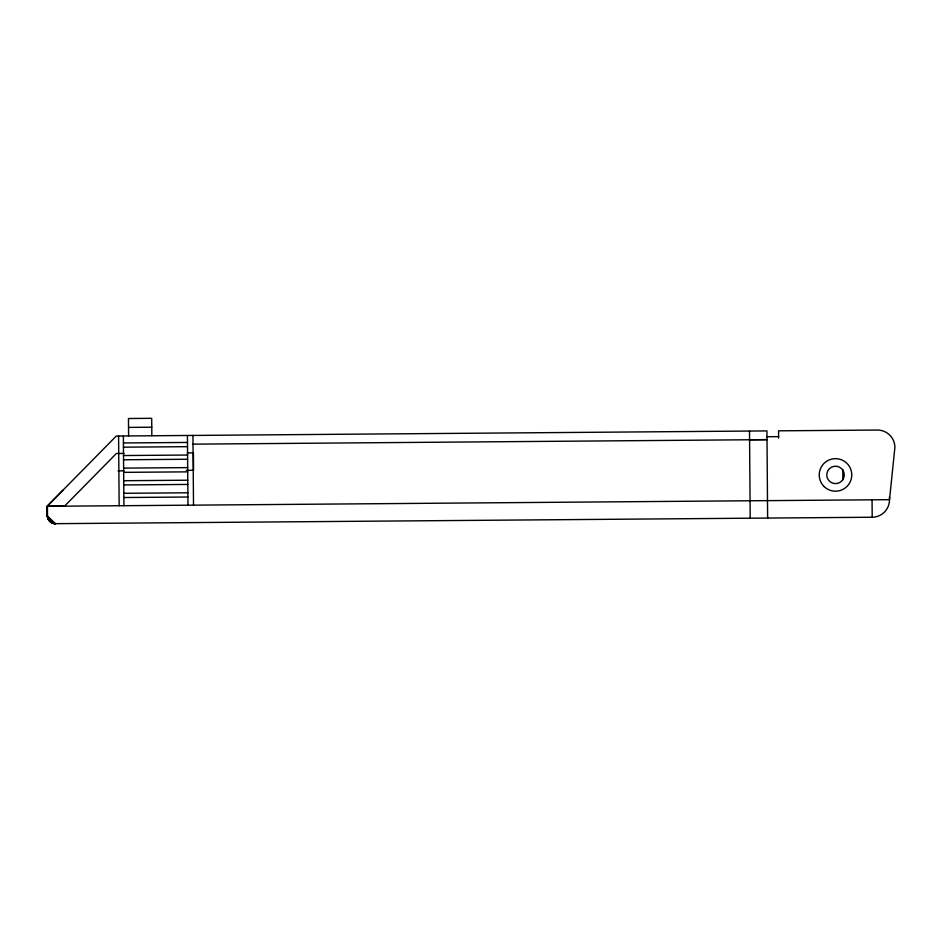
<?xml version="1.0" encoding="UTF-8"?>
<svg xmlns="http://www.w3.org/2000/svg" width="942" height="942" viewBox="0 0 942 942"><rect width="100%" height="100%" fill="white"/><g stroke="black" fill="none" stroke-linecap="round" stroke-linejoin="round"><path stroke-width="1.41" d="M47.406 505.995L116.278 436.04L766.953 430.918L767.624 518.065M47.477 515.298L47.43 505.948L63.079 490.075M64.539 506.16L116.408 453.467L124.038 453.408M128.536 427.397L151.768 427.221M766.988 436.723L778.622 436.629M123.426 442.952L187.482 442.446M193.016 444.153L767.012 439.631L749.585 439.773M123.461 447.179L187.517 446.673M187.305 452.902L193.416 452.855L193.557 470.293L186.292 470.341M123.532 455.539L187.576 455.033M123.555 459.767L187.611 459.26M123.626 468.127L187.682 467.621M117.997 470.882L123.897 470.835M123.661 472.354L187.717 471.848M123.72 480.714L187.776 480.208M123.755 484.942L187.811 484.435M123.826 493.302L187.882 492.796M123.861 497.529L187.917 497.023M47.441 505.948L64.868 505.819M889.483 496.764L889.507 499.672L47.1 506.301C46.123 512.672 46.488 523.646 55.354 523.67L872.21 517.24A17.427 17.427 0 0 0 889.507 499.672L894.9 447.344A17.427 17.427 0 0 0 877.332 430.047L778.563 430.824L778.622 438.089M55.696 523.658L53.588 523.411L55.696 523.67A8.078 8.078 0 0 1 47.795 517.747M48.289 519.701L47.171 515.686L55.354 523.67M49.596 521.362L47.171 515.686L53.247 523.411M843.019 470.505L841.618 468.716A8.713 8.713 0 0 0 829.29 468.81L827.924 470.623A8.713 8.713 0 0 0 827.983 479.337L829.396 481.127A8.713 8.713 0 0 0 841.712 481.032L843.09 479.219A8.713 8.713 0 0 0 843.008 470.505M47.171 515.686L51.292 522.622M872.057 499.813L872.21 517.24M842.784 469.54L842.854 479.702M749.514 431.059L750.197 518.206M192.945 435.428L193.51 505.147M187.423 435.475L187.976 505.195M151.839 435.757L151.697 418.33L128.465 418.507L128.607 435.946M123.378 435.981L123.92 505.701M118.586 436.016L119.151 505.736M824.085 486.519A16.273 16.273 0 0 0 851.25 479.007A16.273 16.273 0 0 0 831.162 459.237A16.273 16.273 0 0 0 824.085 486.519"/></g></svg>
